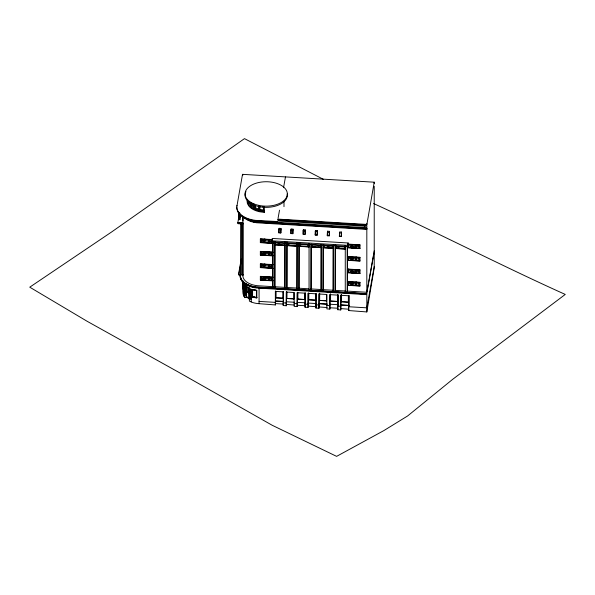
<?xml version="1.0" encoding="UTF-8"?>
<svg xmlns="http://www.w3.org/2000/svg" width="595" height="595" viewBox="0 0 595 595"><rect width="100%" height="100%" fill="white"/><g stroke="black" fill="none" stroke-linecap="round" stroke-linejoin="round"><path stroke-width="0.89" d="M239.807 214.393L239.755 215.464L238.469 215.39L238.491 212.876L239.778 212.951L238.476 212.958M239.755 215.464L239.763 213.85M278.877 232.861L279.062 228.324L280.974 228.443L280.974 229.953L280.788 232.972L278.877 232.861L279.062 228.324M315.231 235.032L315.417 230.496L317.321 230.607L317.321 232.124L317.135 235.144L315.231 235.032L315.417 230.496M327.302 235.754L327.488 231.217L329.392 231.329L329.392 232.838L329.206 235.865L327.302 235.754L327.488 231.217M339.373 236.468L339.559 231.938L341.463 232.05L341.277 236.587L339.373 236.468L339.447 235.3M238.469 215.39C239.212 212.705 237.048 211.946 239.792 213.285M238.893 215.45L238.617 219.243L238.885 213.657M240.149 214.282L239.859 219.867L239.919 215.055M236.959 205.446L236.788 207.618A23.703 13.685 0 0 0 255.434 220.857L277.456 222.18M240.231 274.436L238.491 274.563L238.885 275.121L240.633 275.225L240.469 276.779A20.022 11.558 0 0 0 256.214 287.965L366.572 294.622L366.669 293.134M240.633 215.033L240.328 217.242L240.774 214.758M366.661 228.852L256.393 222.203A19.181 11.074 0 0 1 245.601 218.372M240.618 275.292L240.261 274.295L240.105 276.035A20.379 11.766 0 0 0 256.14 287.422L366.55 294.012M249.379 288.493L249.379 301.122L252.287 302.379A17.612 10.874 1.1 0 0 259.07 303.681L275.351 304.93L275.604 290.933M286.5 291.587L286.255 305.763L283.25 305.533L283.495 291.409M286.255 305.763L286.255 292.048L294.153 292.517L294.153 306.365L297.158 306.596L297.403 292.234M308.307 292.889L308.061 307.437L305.057 307.206L305.302 292.703M319.21 293.536L318.965 308.27L315.952 308.039L316.198 293.357M318.965 308.27L318.965 293.997L326.856 294.473L326.856 308.872L329.861 309.103L330.113 294.19M341.009 294.837L340.764 309.943L337.759 309.712L338.005 294.659M374.225 186.309L374.225 267.936L366.825 311.936L348.663 310.545L348.886 295.447M248.65 202.523C250.473 207.692 258.468 210.756 264.388 210.913L264.269 212.393L259.42 211.731A19.099 11.03 0 0 1 248.77 205.944L247.341 203.185L247.208 199.89M264.269 212.393L264.388 210.913M236.959 205.937L242.529 174.335L374.225 182.196L374.225 183.431M238.937 216.32L237.792 222.946C253.901 223.921 226.427 222.433 242.946 222.813L242.916 274.942L240.96 274.823L240.96 223.415M241.206 259.175L238.491 274.563L240.618 274.801L240.261 274.526M241.339 260.469L238.885 274.146L240.633 274.25L240.469 276.288A20.022 11.558 0 0 0 241.235 279.36M240.96 274.823L241.154 223.237M260.841 242.068L261.324 242.098L261.569 240.722M260.841 254.563L261.324 254.593L261.569 253.21M264.961 239.071L264.716 242.299L264.239 242.269L264.485 239.041M260.841 267.058L261.324 267.081L261.569 265.705M264.961 251.566L264.716 254.794L264.239 254.764L264.485 251.536M260.841 279.546L261.324 279.576L261.569 278.2M264.961 264.061L264.716 267.289L264.239 267.259L264.485 264.031M269.118 242.559L269.118 239.785L268.635 239.755L268.635 242.537L269.118 242.559L269.364 239.331M264.961 276.549L264.716 279.776L264.239 279.747L264.485 276.519M269.118 255.054L269.118 252.28L268.635 252.25L268.635 255.024L269.118 255.054L269.364 251.826M271.818 240.826L272.242 238.446L348.149 242.976L347.725 246.494L271.818 241.964L271.818 240.826L347.725 245.356L348.149 242.976M271.818 241.964L272.242 239.584M269.118 267.549L269.118 264.775L268.635 264.745L268.635 267.519L269.118 267.549L269.364 264.321M278.066 218.268L279.516 210.176M283.54 187.693L285.474 176.901M269.118 280.044L269.118 277.263L268.635 277.24L268.635 280.014L269.118 280.044L269.364 276.816M275.552 244.456L275.827 242.939L284.708 243.474L284.432 244.984L275.552 244.456L275.552 242.024M280.788 232.972L280.974 228.443M274.957 241.555L274.838 287.593L272.837 287.474L272.949 241.615M276.08 297.85L283.012 298.221L276.087 297.805M296.503 243.281L296.503 245.705L287.623 245.177L287.898 243.66L296.779 244.188M290.948 230.079L291.134 229.045L293.045 229.164L292.859 233.694L290.948 233.582L290.948 230.079L292.859 230.191L293.045 229.164M290.948 233.582L291.134 229.045M287.05 242.143L286.909 288.315L284.908 288.196L285.035 242.158M259.07 301.397L275.351 302.372L275.604 300.996L283.495 301.464L283.25 302.84L286.255 303.019L286.5 301.643M286.976 298.497L293.915 298.868L286.983 298.459M308.85 244.909L308.574 246.427L299.694 245.899L299.969 244.381L308.85 244.909L308.85 243.296M303.16 230.808L303.346 229.774L305.25 229.893L305.071 234.423L303.16 234.311L303.16 230.808L305.071 230.92L305.25 229.893M303.16 234.311L303.346 229.774M299.121 242.864L298.98 289.036L296.979 288.917L297.128 242.745M297.403 302.297L297.158 303.673L294.153 303.495M297.879 299.151L304.818 299.523L297.887 299.107M311.765 246.62L312.04 245.103L320.921 245.631L320.646 247.148L311.765 246.62L311.765 244.188M317.135 235.144L317.321 230.607M308.783 299.798L315.714 300.17L308.79 299.761M308.307 302.944L308.061 304.32L305.057 304.142L305.302 302.766L297.381 302.431M309.05 243.519L309.05 289.639L311.051 289.758L311.192 244.419M332.717 245.438L332.717 247.87L323.836 247.334L324.104 245.824L332.992 246.352M316.198 303.42L315.952 304.796L318.965 304.975L319.21 303.599L327.101 304.067M329.206 235.865L329.392 231.329M323.241 244.441L323.122 290.479L321.122 290.36L321.27 245.021M319.686 300.453L326.618 300.825L319.693 300.408M344.788 246.159L344.788 248.584L335.907 248.055L336.175 246.546L345.063 247.074M341.277 236.587L341.463 232.05M330.589 301.1L337.521 301.472L330.597 301.055M330.113 304.246L338.005 304.714L337.759 306.098L340.764 306.276L341.009 304.9L348.908 305.369L348.908 295.306M335.335 245.021L335.193 291.193L333.193 291.074L333.312 245.043M347.882 247.26L348.358 247.289L348.603 244.062M347.882 259.755L348.358 259.784L348.603 256.557M348.425 295.685L348.395 302.26L341.493 301.71M352.002 246.114L351.757 247.49L351.273 247.461L351.526 246.085M347.882 272.25L348.358 272.279L348.603 269.052M347.406 285.57L347.257 291.914L345.264 291.795L345.412 290.985M352.002 258.609L351.757 259.985L351.273 259.955L351.526 258.58M347.882 284.737L348.358 284.767L348.603 281.539M356.405 244.53L356.152 247.758L355.676 247.728L355.922 244.5M352.002 271.104L351.757 272.48L351.273 272.45L351.526 271.075M352.002 283.592L351.757 284.975L351.273 284.946L351.526 283.562M356.405 257.018L356.152 260.246L355.676 260.223L355.922 256.995M348.908 305.369L348.663 306.745L366.825 307.831L374.225 266.456M356.405 269.513L356.152 272.741L355.676 272.711L355.922 269.483M356.405 282.008L356.152 285.236L355.676 285.206L355.922 281.978M366.669 224.412L277.917 219.116L277.954 220.143L366.706 225.438L374.225 182.196M366.706 225.438L366.825 223.564M244.426 217.792A18.817 10.866 0 0 0 256.475 222.746L366.699 229.387L366.825 227.721L274.793 222.203M366.699 229.387L366.825 228.696M374.225 250.889L366.825 292.264L347.48 291.111M367.07 291.862L373.98 253.247M264.061 206.926L263.89 210.846L263.89 206.926L262.269 206.71M277.925 219.533L366.706 224.947M256.713 290.353L256.646 297.47L252.548 296.585L252.548 289.579L256.713 290.353L256.728 298.043L252.094 297.046L252.094 289.564L256.728 290.568M252.548 296.585L252.615 289.475M259.844 210.295L259.413 210.154L259.926 209.425L259.926 206.294M243.013 280.87C244.024 286.277 240.945 292.985 244.887 297.649L246.799 296.712L247.914 297.582M246.449 286.329L246.449 296.883L246.68 296.57M248.68 298.623L248.68 287.943M246.799 286.091L244.887 286.983L243.972 285.786M246.799 287.772L244.887 288.672L243.972 287.474M246.799 288.612L244.887 289.512L243.972 288.315M246.799 289.453L244.887 290.353L243.972 289.155M246.799 290.3L244.887 291.193L243.972 289.996M246.799 291.141L244.887 292.033L243.972 290.836M246.799 292.822L244.887 293.722L243.972 292.524M246.799 293.662L244.887 294.562L243.972 293.365M246.799 294.51L244.887 295.403L243.972 294.205M246.598 291.781L248.881 293L246.598 291.781L246.598 285.741M250.25 202.865L250.837 203.988L250.25 202.865L248.926 203.051L248.933 201.489M243.229 281.524L243.229 288.173L243.734 289.572M275.574 301.13L283.495 301.464M275.574 303.606L283.495 304.06M297.381 305.272L305.302 305.733M330.084 307.779L338.005 308.24M238.491 215.271L239.778 215.353M277.783 221.013L367.07 226.338M265.519 221.638L268.352 221.823M366.699 228.406L256.475 221.764A18.817 10.866 0 0 1 249.565 220.001M366.661 228.614L256.393 221.972A19.181 11.074 0 0 1 245.601 218.134M278.877 229.358L280.788 229.477M315.231 231.529L317.135 231.641M327.302 232.251L329.206 232.362M339.373 232.972L341.277 233.084M278.936 232.548L280.847 232.66M315.291 234.713L317.195 234.824M327.354 235.434L329.266 235.546M339.425 236.155L340.697 236.23M272.086 239.569L260.365 238.87L260.327 242.641L272.949 243.392M347.406 244.069L360.027 244.82L359.99 248.584L347.368 247.832M260.327 239.078L272.049 239.778M347.368 244.27L359.99 245.028M260.803 239.502L272.473 240.194M347.844 244.694L359.514 245.385M261.093 240.692L271.856 241.332M348.127 245.884L358.897 246.523M261.517 241.109L264.217 241.272M270.524 241.644L272.332 241.756M350.358 246.412L353.966 246.628M272.51 242.767L272.034 242.738L272.034 239.964M359.551 247.959L359.068 247.929L359.068 245.155L359.551 245.185L359.514 248.167L347.844 247.468L347.882 244.486L348.358 244.515L348.358 247.289M272.473 242.968L260.803 242.277L260.841 239.294L261.324 239.324L261.324 242.098M260.365 242.433L269.379 242.968M271.186 243.08L272.986 243.184M277.977 243.556L279.806 243.667M287.296 244.114L289.133 244.225M307.615 245.326L309.445 245.438M317.849 245.936L319.686 246.047M327.176 246.494L329.005 246.605M337.417 247.104L339.247 247.215M351.013 247.84L360.027 248.375M274.979 244.776L285.057 245.371M287.05 245.49L297.128 246.092M299.121 246.211L309.199 246.813M311.192 246.932L321.27 247.535M323.264 247.654L333.341 248.256M335.335 248.375L345.412 248.978M274.957 244.909L285.035 245.512M297.106 246.233L287.028 245.631L287.028 242.277M309.169 246.955L299.099 246.352L299.367 243.162M311.17 247.074L321.24 247.669L321.24 245.155M323.241 247.788L333.312 248.39M272.986 252.116L260.365 251.365L260.327 255.129L272.949 255.887M347.406 256.557L360.027 257.308L359.99 261.079L347.368 260.327L347.368 246.055M260.327 251.573L272.949 252.325M347.368 256.765L359.99 257.516M260.803 251.99L272.473 252.689M347.844 257.189L359.514 257.88M261.093 253.187L271.856 253.827M348.127 258.379L358.897 259.018M261.517 253.604L264.217 253.76M270.524 254.139L272.332 254.243M350.358 258.899L353.966 259.115M272.51 255.255L272.034 255.233L272.034 252.451L272.51 252.481L272.473 255.463L260.803 254.772L260.841 251.789L261.324 251.811L261.324 254.593M359.551 260.454L359.068 260.424L359.068 257.642L359.551 257.672L359.514 260.655L347.844 259.963L347.882 256.981L348.358 257.01L348.358 259.784M260.365 254.928L269.379 255.463M271.186 255.567L272.986 255.679M351.013 260.335L360.027 260.87M272.986 264.611L260.365 263.86L260.327 267.624L272.949 268.375M347.406 269.052L360.027 269.803L359.99 273.574L347.368 272.815M260.327 264.068L272.949 264.82M359.99 270.011L347.368 269.26L347.368 285.31L359.99 286.061L360.027 282.298L347.406 281.547M260.803 264.485L272.473 265.184M347.844 269.676L359.514 270.375M261.093 265.675L271.856 266.322M348.127 270.874L358.897 271.513M261.517 266.091L264.217 266.255M270.524 266.634L272.332 266.738M350.358 271.394L353.966 271.61M272.51 267.75L272.034 267.72L272.034 264.946L272.51 264.976L272.473 267.958L260.803 267.259L260.841 264.277L261.324 264.306L261.324 267.081M359.551 272.941L359.068 272.912L359.068 270.137L359.551 270.167L359.514 273.15L347.844 272.458L347.882 269.468L348.358 269.498L348.358 272.279M260.365 267.415L269.379 267.958M271.186 268.062L272.986 268.174M351.013 272.822L360.027 273.365M272.986 277.106L260.365 276.348L260.327 280.119L272.949 280.87M260.327 276.556L272.949 277.315M347.368 281.747L359.99 282.506M260.803 276.98L272.473 277.672M347.844 282.171L359.514 282.87M261.093 278.17L271.856 278.81M348.127 283.361L358.897 284.008M261.517 278.586L264.217 278.75M270.524 279.122L272.332 279.233M350.358 283.889L353.966 284.105M272.51 280.245L272.034 280.215L272.034 277.441L272.51 277.471L272.473 280.453L260.803 279.754L260.841 276.772L261.324 276.801L261.324 279.576M359.551 285.436L359.068 285.407L359.068 282.632L359.551 282.662L359.514 285.645L347.844 284.946L347.882 281.963L348.358 281.993L348.358 284.767M260.365 279.91L269.379 280.446M271.186 280.557L272.986 280.662M351.013 285.317L360.027 285.86M284.856 287.37L259.07 285.831A17.619 10.175 0 0 1 243.013 274.421M286.701 287.482L296.831 288.084M298.675 288.196L308.805 288.798M310.642 288.91L333.669 290.286M335.513 290.397L345.643 291M366.572 293.64L256.214 286.991A20.022 11.558 0 0 1 240.469 275.797M366.535 293.848L256.14 287.192A20.379 11.766 0 0 1 240.105 275.805M258.728 287.645L366.572 294.064M341.485 301.747L348.425 302.126M286.478 301.784L294.376 302.253M308.284 303.086L316.176 303.554M319.18 303.733L327.079 304.209M340.987 305.034L348.886 305.503M326.856 305.443L329.861 305.622M286.478 304.439L294.376 305.042M308.284 306.113L316.176 306.715M319.18 306.946L327.079 307.548M340.987 308.619L348.886 309.221M258.922 222.463L256.475 222.255A18.817 10.866 0 0 1 244.426 217.301M264.061 210.065L259.926 209.425M264.388 211.694L259.42 210.942A19.099 11.03 0 0 1 248.77 205.156L247.341 202.404L247.267 201.103M253.054 289.453L254.593 289.78M252.548 289.579L256.646 290.457M256.981 297.656L252.28 296.764L256.914 297.76M259.844 206.376L259.405 206.242L259.405 210.161M251.224 290.092L249.379 289.334M251.224 290.933L249.379 290.174M251.224 291.781L249.379 291.022M251.224 292.621L249.379 291.862M251.224 293.461L249.379 292.703M251.224 294.302L249.379 293.543M251.224 295.15L249.379 294.384M251.224 295.99L249.379 295.232M251.224 296.831L249.379 296.072M251.224 297.671L249.379 296.912M251.224 298.512L249.379 297.753M251.224 299.359L249.379 298.593M373.593 203.542C437.965 232.824 500.759 265.415 565.25 294.428L452.713 379.298L407.612 415.964L383.849 430.594L336.614 456.365L272.175 425.261L177.987 371.86L87.168 321.307L29.75 287.177L111.607 231.983L244.478 138.635L323.256 179.266M253.604 206.777L252.25 205.595L252.25 204.033L252.25 205.595L251.09 206.011L251.09 202.873M246.449 296.883L249.803 299.493M244.887 286.143L243.972 284.946M243.972 286.626L244.887 287.824L246.799 286.931L246.799 291.981L244.887 292.881L243.972 291.684M243.05 282.089L243.623 283.547L243.623 291.022L242.872 288.203L242.872 281.554M242.886 175.101L242.529 174.335M243.697 289.765L243.414 281.956M243.229 288.173L243.593 289.579M242.872 223.46L242.946 224.003L238.186 223.72L238.186 223.013M238.893 218.164L238.573 219.793L238.788 212.192M366.825 227.677L366.825 311.936M364.683 226.16L364.683 226.554M356.152 247.758L356.152 244.976L355.676 244.954L355.676 247.728M356.152 260.246L356.152 257.471L355.676 257.442L355.676 260.223M356.152 272.741L356.152 269.966L355.676 269.937L355.676 272.711M356.152 285.236L356.152 282.461L355.676 282.432L355.676 285.206M351.757 247.49L351.757 244.716L351.273 244.686L351.273 247.461M351.757 259.985L351.757 257.211L351.273 257.181L351.273 259.955M351.757 272.48L351.757 269.706L351.273 269.676L351.273 272.45M351.757 284.975L351.757 282.194L351.273 282.164L351.273 284.946M348.663 310.545L348.663 295.774L340.764 295.299L340.764 309.943M348.395 295.819L348.395 302.26M347.725 245.356L347.725 246.494M347.406 260.67L347.406 268.97M347.257 245.802L347.257 291.914M345.383 245.757L345.383 249.112L335.312 248.509L335.58 245.319M345.264 245.683L345.264 291.795M341.485 294.391L341.471 301.844M337.982 294.793L337.982 304.856M337.759 309.712L337.759 295.12L329.861 294.651L329.861 309.103M337.521 295.031L337.499 301.613M335.907 245.631L335.907 248.055M335.193 245.081L335.193 291.193M333.193 245.884L333.193 291.074M330.567 293.833L330.567 301.196M326.618 294.384L326.596 300.958M323.836 244.909L323.836 247.334M323.122 245.281L323.122 290.479M321.122 245.162L321.122 290.36M320.646 244.716L320.646 247.148M319.664 293.186L319.664 300.549M315.952 308.039L315.952 293.818L308.061 293.35L308.061 307.437M315.714 293.729L315.692 300.311M311.051 244.56L311.051 289.758M308.79 293.32L308.768 299.895M308.574 243.995L308.574 246.427M305.071 230.92L305.071 234.423M305.057 307.206L305.057 293.171L297.158 292.695L297.158 306.596M304.818 293.082L304.789 299.657M299.694 242.656L299.694 245.899M298.98 242.916L298.98 289.036M297.887 292.666L297.864 299.248M296.979 242.797L296.979 288.917M293.915 292.428L293.893 299.01M292.859 230.191L292.859 233.694M287.623 242.745L287.623 245.177M286.983 292.019L286.961 298.593M286.909 242.202L286.909 288.315M284.908 242.083L284.908 288.196M284.432 242.559L284.432 244.984M283.993 201.199L283.993 206.651M283.25 305.533L283.25 291.87L275.351 291.394L275.351 304.93M283.012 291.781L282.989 298.355M276.087 291.364L276.058 297.946M274.838 241.481L274.838 287.593M272.837 242.284L272.837 287.474M264.716 242.299L264.716 239.525L264.239 239.495L264.239 242.269M264.716 254.794L264.716 252.02L264.239 251.99L264.239 254.764M264.716 267.289L264.716 264.507L264.239 264.478L264.239 267.259M264.716 279.776L264.716 277.002L264.239 276.972L264.239 279.747M259.07 287.697L259.07 303.681M258.565 205.982L258.565 209.894L259.145 209.187L255.575 207.848L255.575 205.498L255.575 207.848L254.69 208.451L254.697 205.32M251.224 301.955L251.224 289.252L246.813 287.043L243.972 284.105L243.972 296.355M250.592 202.404L250.584 205.535M249.186 288.039L248.836 293.38L248.836 287.333M248.881 287.816L248.881 293M248.532 287.98L248.532 293.164M246.947 286.44L246.947 291.617M244.887 285.303L244.887 297.649M243.37 281.509L243.37 288.159M243.013 216.268L243.013 220.879M242.872 216.744L242.872 275.79M258.289 221.206A17.619 10.175 0 0 1 256.728 221.05M256.214 287.474A20.022 11.558 0 0 1 242.15 280.825M287.244 193.985A21.145 12.205 0 0 1 264.068 207.298A21.145 12.205 0 0 1 245.98 191.575M258.386 221.221A23.592 13.618 0 0 1 256.862 221.072M237.39 210.161A23.339 13.477 0 0 0 255.508 221.4L277.478 222.783L277.478 221.548L255.434 220.366A23.703 13.685 0 0 1 236.788 207.127M253.998 204.94L253.998 208.071L253.998 204.94M253.834 203.84A21.145 12.205 0 0 0 287.229 195.167A21.145 12.205 0 0 0 257.523 182.806A21.145 12.205 0 0 0 253.834 203.84"/></g></svg>
